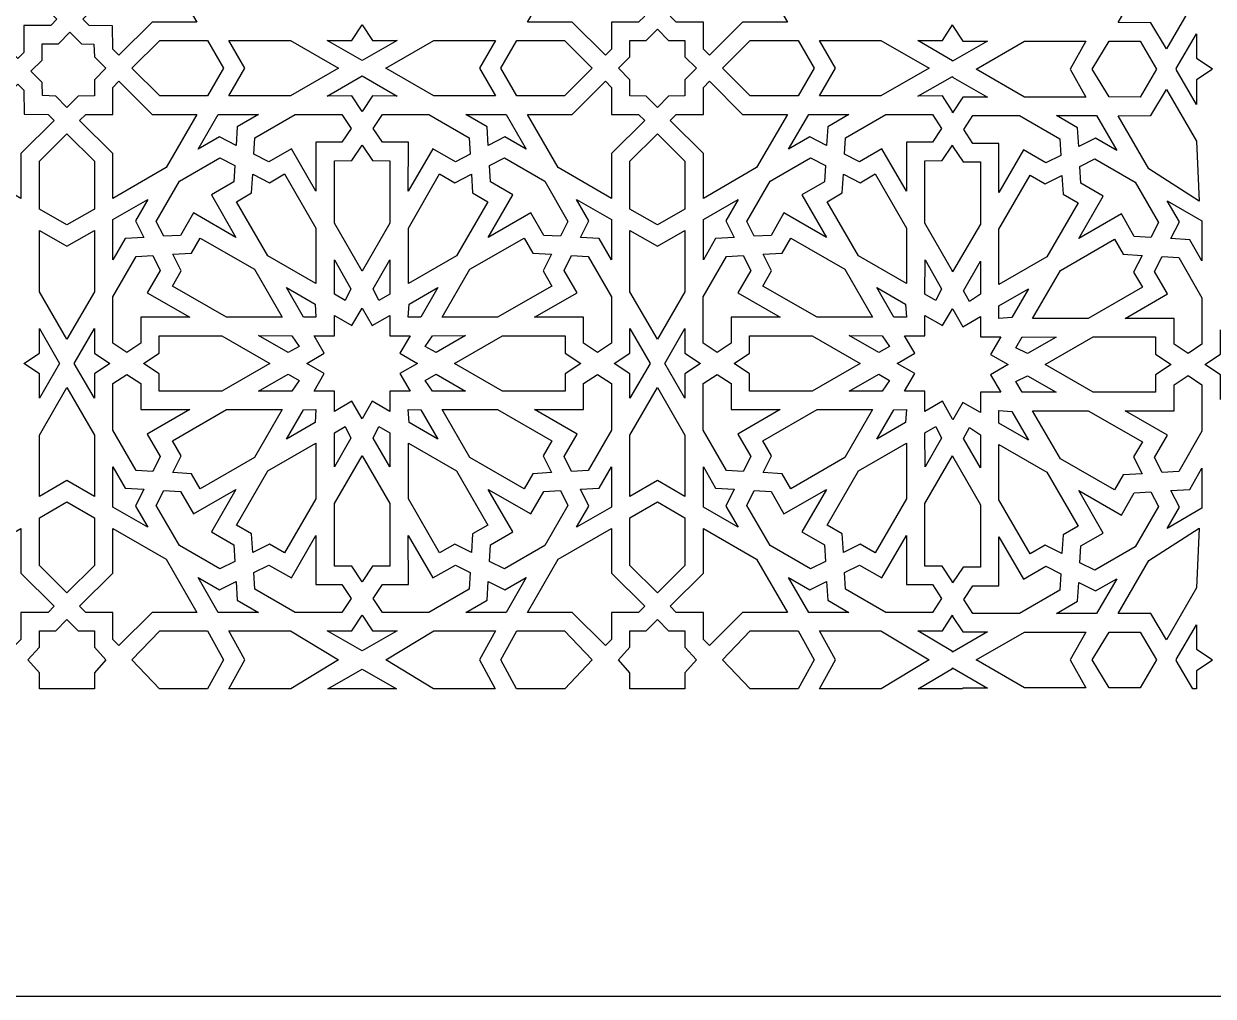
# Model space of a CAD drawing. Extents: x -1022 to 2754, y -1022 to 1022.
# Drawn here: x -678.2 to -213.6, y -1022.5 to -642.8 of the extents above; entities that cross this region are included whole.
import ezdxf

# ---------------------------------------------------------------- set-up
doc = ezdxf.new("R2010")
doc.units = 0
doc.layers.add('LAYER_1', color=18, linetype='CONTINUOUS')

msp = doc.modelspace()

# ---------------------------------------------------------------- linework, layer by layer
at = {"layer": 'LAYER_1'}
for points in [[(-1022.5, -1022.5), (1022.5, -1022.5), (1022.5, 1022.5), (-1022.5, 1022.5)], [(-678.18, -628.06), (-665.24, -641.02), (-667.62, -643.39), (-678.18, -643.39), (-678.18, -653.97), (-680.55, -656.38), (-693.49, -643.39), (-710.98, -643.39), (-698.96, -622.58), (-678.18, -610.58)], [(-622.18, -622.18), (-610.58, -642.12), (-628.06, -642.12), (-641.02, -655.06), (-643.39, -652.69), (-643.58, -643.58), (-652.69, -643.39), (-655.06, -641.02), (-642.12, -628.06), (-642.12, -610.58)], [(-448.66, -626.82), (-435.67, -639.75), (-438.08, -642.12), (-448.66, -642.12), (-448.66, -652.69), (-451.03, -655.06), (-463.99, -642.12), (-481.48, -642.12), (-469.47, -621.34), (-448.66, -609.33)], [(-391.95, -621.34), (-379.94, -642.12), (-397.43, -642.12), (-410.39, -655.06), (-412.76, -652.69), (-412.76, -642.12), (-423.34, -642.12), (-425.75, -639.75), (-412.76, -626.82), (-412.76, -609.33)], [(-220.19, -632.32), (-231.94, -652.59), (-238.05, -642.35), (-250.8, -642.3), (-238.82, -621.57), (-219.11, -608.98)], [(-542.01, -649.33), (-532.41, -649.31), (-546.03, -657.16), (-559.64, -649.31), (-550.05, -649.33), (-546.04, -643.22), (-546.03, -643.23), (-546.01, -643.22)], [(-426.35, -649.28), (-419.98, -649.33), (-419.98, -655.66), (-415.49, -660.15), (-419.98, -664.64), (-419.98, -670.97), (-426.35, -671.03), (-430.71, -675.46), (-435.07, -671.03), (-441.44, -670.97), (-441.44, -664.64), (-445.93, -660.15), (-441.44, -655.66), (-441.44, -649.33), (-435.07, -649.28), (-430.71, -644.84)], [(-315.41, -643.34), (-315.41, -643.44), (-311.37, -649.55), (-301.79, -649.54), (-315.4, -657.39), (-315.4, -657.27), (-329.01, -649.31), (-319.41, -649.33), (-315.41, -643.22)], [(-655.66, -650.62), (-650.79, -650.79), (-650.62, -655.66), (-646.12, -660.15), (-650.62, -664.64), (-650.62, -670.97), (-656.98, -671.03), (-661.34, -675.46), (-665.71, -671.03), (-670.82, -670.82), (-671.03, -665.71), (-675.46, -661.34), (-671.03, -656.98), (-670.97, -650.62), (-664.64, -650.62), (-660.15, -646.12)], [(-600.15, -660.15), (-606.43, -670.97), (-625.08, -670.97), (-635.92, -660.15), (-625.08, -649.33), (-606.43, -649.33)], [(-555.26, -660.15), (-574.05, -670.97), (-598.09, -670.97), (-591.82, -660.15), (-598.09, -649.33), (-574.05, -649.33)], [(-500.23, -660.15), (-493.96, -670.97), (-518, -670.97), (-536.79, -660.15), (-518, -649.33), (-493.96, -649.33)], [(-456.13, -660.15), (-466.97, -670.97), (-485.63, -670.97), (-491.9, -660.15), (-485.63, -649.33), (-466.97, -649.33)], [(-369.52, -660.15), (-375.79, -670.97), (-394.45, -670.97), (-405.29, -660.15), (-394.45, -649.33), (-375.79, -649.33)], [(-324.63, -660.15), (-343.42, -670.97), (-367.46, -670.97), (-361.19, -660.15), (-367.46, -649.33), (-343.42, -649.33)], [(-269.54, -660.49), (-263.33, -671.41), (-287.38, -671.41), (-306.16, -660.49), (-287.38, -649.56), (-263.33, -649.56)], [(-235.77, -660.49), (-242.14, -671.38), (-254.31, -671.34), (-260.97, -660.49), (-254.31, -649.63), (-242.14, -649.59)], [(-220.19, -656.27), (-214.07, -660.27), (-214.14, -660.49), (-214.07, -660.7), (-220.19, -664.7), (-220.17, -674.28), (-228.04, -660.69), (-228.02, -660.49), (-228.04, -660.28), (-220.17, -646.69)], [(-532.41, -671), (-542.01, -670.98), (-546.01, -677.08), (-546.03, -677.07), (-546.04, -677.08), (-550.05, -670.98), (-559.64, -671), (-546.03, -663.14)], [(-315.4, -663.59), (-301.79, -671.43), (-311.37, -671.42), (-315.41, -677.53), (-315.41, -677.3), (-315.41, -677.08), (-319.41, -670.98), (-329.01, -671), (-315.4, -663.37)], [(-678.18, -668.71), (-678.02, -678.02), (-668.71, -678.18), (-666.3, -680.55), (-679.29, -693.49), (-679.29, -710.98), (-699.34, -699.34), (-710.98, -679.29), (-693.49, -679.29), (-680.55, -666.3)], [(-628.06, -678.18), (-610.58, -678.18), (-622.58, -698.96), (-643.39, -710.98), (-643.39, -693.49), (-656.38, -680.55), (-653.97, -678.18), (-643.39, -678.18), (-643.39, -667.62), (-641.02, -665.24)], [(-448.66, -667.62), (-448.66, -678.18), (-438.08, -678.18), (-435.67, -680.55), (-448.66, -693.49), (-448.66, -710.98), (-469.47, -698.96), (-481.48, -678.18), (-463.99, -678.18), (-451.03, -665.24)], [(-397.43, -678.18), (-379.94, -678.18), (-391.95, -698.96), (-412.76, -710.98), (-412.76, -693.49), (-425.75, -680.55), (-423.34, -678.18), (-412.76, -678.18), (-412.76, -667.62), (-410.39, -665.24)], [(-220.19, -688.65), (-219.11, -711.99), (-238.82, -699.4), (-250.8, -678.67), (-238.05, -678.62), (-231.94, -668.38)], [(-594.83, -682.96), (-595.27, -690.26), (-601.8, -686.97), (-610.1, -691.78), (-602.24, -678.18), (-586.53, -678.18)], [(-550.37, -683.61), (-553.94, -689.04), (-564.07, -689.04), (-564.06, -708.18), (-573.65, -691.62), (-582.43, -696.68), (-588.27, -693.75), (-587.88, -687.26), (-572.14, -678.18), (-553.96, -678.18)], [(-519.92, -678.18), (-504.17, -687.26), (-503.78, -693.75), (-509.62, -696.68), (-518.4, -691.62), (-527.99, -708.18), (-527.98, -689.04), (-538.11, -689.04), (-541.69, -683.61), (-538.1, -678.18)], [(-481.95, -691.78), (-490.25, -686.97), (-496.78, -690.26), (-497.22, -682.96), (-505.52, -678.18), (-489.81, -678.18)], [(-364.2, -682.96), (-364.64, -690.26), (-371.17, -686.97), (-379.47, -691.78), (-371.61, -678.18), (-355.9, -678.18)], [(-319.73, -683.61), (-323.31, -689.04), (-333.44, -689.04), (-333.43, -708.18), (-343.02, -691.62), (-351.8, -696.68), (-357.64, -693.75), (-357.25, -687.26), (-341.5, -678.18), (-323.32, -678.18)], [(-289.32, -678.62), (-273.58, -687.69), (-273.19, -694.19), (-279, -697.1), (-287.78, -692.04), (-297.35, -708.63), (-297.37, -689.5), (-307.5, -689.5), (-311.09, -684.05), (-307.5, -678.62)], [(-251.32, -692.21), (-259.62, -687.42), (-266.17, -690.69), (-266.58, -683.41), (-274.9, -678.63), (-259.18, -678.63)], [(-650.62, -696.49), (-650.62, -715.12), (-661.34, -721.3), (-672.07, -715.12), (-672.07, -696.49), (-661.34, -685.75)], [(-419.98, -696.49), (-419.98, -715.12), (-430.71, -721.3), (-441.44, -715.12), (-441.44, -696.49), (-430.71, -685.75)], [(-541.98, -696.23), (-535.18, -696.24), (-535.17, -720.64), (-546, -739.38), (-546.03, -739.36), (-546.05, -739.38), (-556.88, -720.64), (-556.87, -696.24), (-550.08, -696.23), (-546.03, -690.14), (-546.03, -690.14), (-546.02, -690.14)], [(-315.4, -690.36), (-315.4, -690.58), (-311.35, -696.69), (-304.56, -696.68), (-304.57, -721.08), (-315.4, -739.58), (-315.41, -739.38), (-326.25, -720.64), (-326.24, -696.24), (-319.44, -696.23), (-315.4, -690.14)], [(-595.75, -698.07), (-596.13, -704.56), (-604.9, -709.62), (-595.31, -726.19), (-611.91, -716.64), (-616.97, -725.4), (-623.5, -725.78), (-626.41, -719.96), (-617.32, -704.24), (-601.58, -695.16)], [(-474.73, -704.24), (-465.64, -719.96), (-468.55, -725.78), (-475.08, -725.4), (-480.15, -716.64), (-496.75, -726.19), (-487.15, -709.62), (-495.92, -704.56), (-496.3, -698.07), (-490.47, -695.16)], [(-365.12, -698.07), (-365.5, -704.56), (-374.27, -709.62), (-364.67, -726.19), (-381.27, -716.64), (-386.34, -725.4), (-392.87, -725.78), (-395.78, -719.96), (-386.69, -704.24), (-370.95, -695.16)], [(-244.13, -704.66), (-235.04, -720.38), (-237.95, -726.2), (-244.45, -725.82), (-249.51, -717.06), (-266.11, -726.64), (-256.55, -710.07), (-265.32, -705.01), (-265.7, -698.49), (-259.87, -695.58)], [(-564.07, -722.56), (-564.08, -744.21), (-582.85, -733.4), (-595.06, -712.26), (-589.18, -708.86), (-588.73, -701.56), (-582.17, -704.83), (-576.29, -701.43)], [(-509.88, -704.83), (-503.33, -701.56), (-502.87, -708.86), (-496.99, -712.26), (-509.2, -733.4), (-527.97, -744.21), (-527.98, -722.56), (-515.77, -701.43)], [(-333.44, -722.56), (-333.45, -744.21), (-352.22, -733.4), (-364.43, -712.26), (-358.55, -708.86), (-358.09, -701.56), (-351.54, -704.83), (-345.65, -701.43)], [(-279.26, -705.26), (-272.7, -702), (-272.26, -709.31), (-266.37, -712.7), (-278.59, -733.82), (-297.37, -744.64), (-297.37, -723.01), (-285.15, -701.88)], [(-634.59, -719.7), (-631.31, -726.25), (-638.61, -726.66), (-643.39, -734.97), (-643.4, -719.27), (-629.79, -711.42)], [(-448.65, -719.27), (-448.66, -734.97), (-453.44, -726.66), (-460.74, -726.25), (-457.47, -719.7), (-462.26, -711.42)], [(-403.95, -719.7), (-400.68, -726.25), (-407.98, -726.66), (-412.76, -734.97), (-412.76, -719.27), (-399.16, -711.42)], [(-218.03, -719.72), (-218.03, -735.41), (-222.81, -727.12), (-230.13, -726.68), (-226.83, -720.16), (-231.65, -711.87)], [(-650.62, -747.41), (-661.34, -766), (-672.07, -747.41), (-672.07, -723.44), (-661.34, -729.62), (-650.62, -723.44)], [(-419.98, -747.41), (-430.71, -766), (-441.44, -747.41), (-441.44, -723.44), (-430.71, -729.62), (-419.98, -723.44)], [(-588.12, -738.65), (-577.28, -757.41), (-598.95, -757.41), (-620.11, -745.2), (-616.72, -739.31), (-619.98, -732.77), (-612.67, -732.33), (-609.28, -726.44)], [(-479.39, -732.33), (-472.07, -732.77), (-475.33, -739.31), (-471.94, -745.2), (-493.1, -757.41), (-514.77, -757.41), (-503.94, -738.65), (-482.78, -726.44)], [(-357.48, -738.65), (-346.65, -757.41), (-368.32, -757.41), (-389.48, -745.2), (-386.09, -739.31), (-389.35, -732.77), (-382.03, -732.33), (-378.64, -726.44)], [(-248.75, -732.76), (-241.44, -733.21), (-244.72, -739.76), (-241.31, -745.64), (-262.48, -757.83), (-284.16, -757.82), (-273.33, -739.08), (-252.16, -726.89)], [(-624.89, -739.06), (-629.96, -747.82), (-613.35, -757.38), (-632.51, -757.4), (-632.51, -767.52), (-637.97, -771.1), (-643.41, -767.52), (-643.41, -749.37), (-634.32, -733.65), (-627.81, -733.26)], [(-457.74, -733.65), (-448.65, -749.37), (-448.64, -767.52), (-454.08, -771.1), (-459.54, -767.52), (-459.55, -757.4), (-478.7, -757.38), (-462.09, -747.82), (-467.16, -739.06), (-464.24, -733.26)], [(-394.26, -739.06), (-399.33, -747.82), (-382.72, -757.38), (-401.87, -757.4), (-401.88, -767.52), (-407.34, -771.1), (-412.78, -767.52), (-412.77, -749.37), (-403.68, -733.65), (-397.18, -733.26)], [(-227.12, -734.06), (-218.03, -749.78), (-218.03, -767.93), (-223.47, -771.52), (-228.9, -767.95), (-228.9, -757.83), (-248.08, -757.84), (-231.49, -748.26), (-236.56, -739.5), (-233.62, -733.67)], [(-550.4, -746.23), (-552.6, -750.78), (-556.83, -748.32), (-556.8, -735.01)], [(-535.22, -748.32), (-539.45, -750.78), (-541.66, -746.23), (-535.25, -735.01)], [(-319.76, -746.23), (-321.97, -750.78), (-326.2, -748.32), (-326.17, -735.01)], [(-304.57, -748.4), (-308.76, -751.24), (-311.19, -747), (-304.5, -735.49)], [(-564.42, -752.32), (-564.05, -757.36), (-568.95, -757.34), (-575.58, -745.8)], [(-523.1, -757.34), (-528, -757.36), (-527.63, -752.32), (-516.47, -745.8)], [(-333.79, -752.32), (-333.42, -757.36), (-338.31, -757.34), (-344.95, -745.8)], [(-292.28, -757.48), (-297.33, -757.85), (-297.31, -752.96), (-285.75, -746.34)], [(-542.05, -760.63), (-535.2, -756.68), (-535.2, -764.58), (-527.25, -764.58), (-531.24, -771.45), (-524.37, -775.4), (-524.37, -775.4), (-524.37, -775.41), (-531.24, -779.36), (-527.25, -786.22), (-535.2, -786.22), (-535.2, -794.13), (-542.05, -790.18), (-546.03, -797), (-550.01, -790.18), (-556.85, -794.13), (-556.85, -786.22), (-564.8, -786.22), (-560.81, -779.36), (-567.68, -775.41), (-567.68, -775.4), (-567.68, -775.4), (-560.81, -771.45), (-564.8, -764.58), (-556.85, -764.58), (-556.85, -756.68), (-550.01, -760.63), (-546.03, -753.8)], [(-315.38, -754.21), (-311.42, -761.08), (-304.55, -757.12), (-304.55, -765.03), (-296.63, -765.03), (-300.59, -771.89), (-293.75, -775.85), (-300.59, -779.81), (-296.63, -786.67), (-304.55, -786.67), (-304.55, -794.58), (-311.42, -790.62), (-315.38, -797.49), (-315.4, -797.23), (-319.37, -790.18), (-326.22, -794.13), (-326.22, -786.22), (-334.17, -786.22), (-330.18, -779.36), (-337.05, -775.41), (-337.05, -775.4), (-337.05, -775.4), (-330.18, -771.45), (-334.17, -764.58), (-326.22, -764.58), (-326.22, -756.68), (-319.37, -760.63), (-315.4, -754.03)], [(-664.22, -775.4), (-672.08, -788.99), (-672.07, -779.43), (-678.16, -775.4), (-672.07, -771.38), (-672.08, -761.81)], [(-650.61, -771.38), (-644.52, -775.4), (-650.61, -779.43), (-650.6, -788.99), (-658.46, -775.4), (-650.6, -761.81)], [(-433.59, -775.4), (-441.45, -788.99), (-441.44, -779.43), (-447.53, -775.4), (-441.44, -771.38), (-441.45, -761.81)], [(-419.98, -771.38), (-413.89, -775.4), (-419.98, -779.43), (-419.97, -788.99), (-427.83, -775.4), (-419.97, -761.81)], [(-600.88, -764.58), (-582.14, -775.4), (-600.88, -786.22), (-625.32, -786.23), (-625.31, -779.44), (-631.42, -775.4), (-625.31, -771.36), (-625.32, -764.58)], [(-573.52, -764.59), (-570.67, -768.77), (-574.92, -771.2), (-586.45, -764.52)], [(-517.13, -771.2), (-521.38, -768.77), (-518.54, -764.59), (-505.6, -764.52)], [(-466.74, -771.36), (-460.63, -775.4), (-466.74, -779.44), (-466.73, -786.23), (-491.17, -786.22), (-509.91, -775.4), (-491.17, -764.58), (-466.73, -764.58)], [(-370.25, -764.58), (-351.51, -775.4), (-370.25, -786.22), (-394.69, -786.23), (-394.68, -779.44), (-400.79, -775.4), (-394.68, -771.36), (-394.69, -764.58)], [(-342.88, -764.59), (-340.04, -768.77), (-344.29, -771.2), (-355.82, -764.52)], [(-274.94, -765.09), (-286.18, -771.49), (-290.74, -769.28), (-288.27, -765.06)], [(-236.12, -765.02), (-236.11, -771.81), (-230, -775.85), (-236.11, -779.89), (-236.12, -786.68), (-260.56, -786.69), (-279.32, -775.87), (-279.29, -775.85), (-279.32, -775.83), (-260.56, -765.01)], [(-202.97, -775.85), (-210.83, -789.44), (-210.81, -779.86), (-216.93, -775.86), (-216.91, -775.85), (-216.93, -775.83), (-210.81, -771.84), (-210.83, -762.26)], [(-632.51, -783.29), (-632.51, -793.41), (-613.35, -793.42), (-629.96, -802.98), (-624.89, -811.75), (-627.81, -817.55), (-634.32, -817.16), (-643.41, -801.44), (-643.41, -783.29), (-637.97, -779.7)], [(-570.67, -782.04), (-573.52, -786.22), (-586.45, -786.29), (-574.92, -779.61)], [(-505.6, -786.29), (-518.54, -786.22), (-521.38, -782.04), (-517.13, -779.61)], [(-448.64, -783.29), (-448.65, -801.44), (-457.74, -817.16), (-464.24, -817.55), (-467.16, -811.75), (-462.09, -802.98), (-478.7, -793.42), (-459.55, -793.41), (-459.54, -783.29), (-454.08, -779.7)], [(-401.88, -783.29), (-401.87, -793.41), (-382.72, -793.42), (-399.33, -802.98), (-394.26, -811.75), (-397.18, -817.55), (-403.68, -817.16), (-412.77, -801.44), (-412.78, -783.29), (-407.34, -779.7)], [(-340.04, -782.04), (-342.88, -786.22), (-355.82, -786.29), (-344.29, -779.61)], [(-274.94, -786.6), (-288.27, -786.64), (-290.74, -782.41), (-286.18, -780.21)], [(-218.03, -783.77), (-218.03, -801.92), (-227.12, -817.64), (-233.62, -818.03), (-236.56, -812.2), (-231.49, -803.43), (-248.08, -793.86), (-228.9, -793.87), (-228.9, -783.75), (-223.47, -780.18)], [(-650.62, -803.4), (-650.62, -827.37), (-661.34, -821.18), (-672.07, -827.37), (-672.07, -803.4), (-661.34, -784.81)], [(-419.98, -803.4), (-419.98, -827.37), (-430.71, -821.18), (-441.44, -827.37), (-441.44, -803.4), (-430.71, -784.81)], [(-588.12, -812.16), (-609.28, -824.36), (-612.67, -818.48), (-619.98, -818.04), (-616.72, -811.49), (-620.11, -805.61), (-598.95, -793.4), (-577.28, -793.4)], [(-564.42, -798.49), (-575.58, -805.01), (-568.95, -793.47), (-564.05, -793.45)], [(-523.1, -793.47), (-516.47, -805.01), (-527.63, -798.49), (-528, -793.45)], [(-471.94, -805.61), (-475.33, -811.49), (-472.07, -818.04), (-479.39, -818.48), (-482.78, -824.36), (-503.94, -812.16), (-514.77, -793.4), (-493.1, -793.4)], [(-357.48, -812.16), (-378.64, -824.36), (-382.03, -818.48), (-389.35, -818.04), (-386.09, -811.49), (-389.48, -805.61), (-368.32, -793.4), (-346.65, -793.4)], [(-333.79, -798.49), (-344.95, -805.01), (-338.31, -793.47), (-333.42, -793.45)], [(-292.28, -794.21), (-285.75, -805.36), (-297.31, -798.73), (-297.33, -793.85)], [(-241.31, -806.06), (-244.72, -811.94), (-241.44, -818.48), (-248.75, -818.94), (-252.16, -824.81), (-273.33, -812.61), (-284.16, -793.88), (-262.48, -793.87)], [(-550.4, -804.58), (-556.8, -815.8), (-556.83, -802.49), (-552.6, -800.03)], [(-535.22, -802.49), (-535.25, -815.8), (-541.66, -804.58), (-539.45, -800.03)], [(-319.76, -804.58), (-326.17, -815.8), (-326.2, -802.49), (-321.97, -800.03)], [(-304.57, -803.3), (-304.5, -816.21), (-311.19, -804.7), (-308.76, -800.46)], [(-564.07, -828.24), (-576.29, -849.38), (-582.17, -845.98), (-588.73, -849.25), (-589.18, -841.95), (-595.06, -838.55), (-582.85, -817.41), (-564.08, -806.59)], [(-509.2, -817.41), (-496.99, -838.55), (-502.87, -841.95), (-503.33, -849.25), (-509.88, -845.98), (-515.77, -849.38), (-527.98, -828.24), (-527.97, -806.59)], [(-333.44, -828.24), (-345.65, -849.38), (-351.54, -845.98), (-358.09, -849.25), (-358.55, -841.95), (-364.43, -838.55), (-352.22, -817.41), (-333.45, -806.59)], [(-278.59, -817.87), (-266.37, -839), (-272.26, -842.39), (-272.7, -849.69), (-279.26, -846.44), (-285.15, -849.82), (-297.37, -828.69), (-297.37, -807.06)], [(-535.17, -830.16), (-535.18, -854.57), (-541.98, -854.58), (-546.02, -860.67), (-546.03, -860.67), (-546.03, -860.67), (-550.08, -854.58), (-556.87, -854.57), (-556.88, -830.16), (-546.05, -811.43), (-546.03, -811.45), (-546, -811.43)], [(-315.4, -811.67), (-304.57, -830.62), (-304.56, -855.02), (-311.35, -855.01), (-315.4, -861.12), (-315.4, -860.89), (-315.4, -860.67), (-319.44, -854.58), (-326.24, -854.57), (-326.25, -830.16), (-315.41, -811.43)], [(-638.61, -824.14), (-631.31, -824.55), (-634.59, -831.1), (-629.79, -839.38), (-643.4, -831.54), (-643.39, -815.84)], [(-448.65, -831.54), (-462.26, -839.38), (-457.47, -831.1), (-460.74, -824.55), (-453.44, -824.14), (-448.66, -815.84)], [(-407.98, -824.14), (-400.68, -824.55), (-403.95, -831.1), (-399.16, -839.38), (-412.76, -831.54), (-412.76, -815.84)], [(-218.03, -831.98), (-231.65, -839.83), (-226.83, -831.54), (-230.13, -825.02), (-222.81, -824.58), (-218.03, -816.29)], [(-604.9, -841.19), (-596.13, -846.25), (-595.75, -852.73), (-601.58, -855.64), (-617.32, -846.57), (-626.41, -830.85), (-623.5, -825.03), (-616.97, -825.41), (-611.91, -834.17), (-595.31, -824.62)], [(-480.15, -834.17), (-475.08, -825.41), (-468.55, -825.03), (-465.64, -830.85), (-474.73, -846.57), (-490.47, -855.64), (-496.3, -852.73), (-495.92, -846.25), (-487.15, -841.19), (-496.75, -824.62)], [(-374.27, -841.19), (-365.5, -846.25), (-365.12, -852.73), (-370.95, -855.64), (-386.69, -846.57), (-395.78, -830.85), (-392.87, -825.03), (-386.34, -825.41), (-381.27, -834.17), (-364.67, -824.62)], [(-249.51, -834.64), (-244.45, -825.88), (-237.95, -825.5), (-235.04, -831.32), (-244.13, -847.04), (-259.87, -856.12), (-265.7, -853.21), (-265.32, -846.69), (-256.55, -841.63), (-266.11, -825.05)], [(-650.62, -835.69), (-650.62, -854.31), (-661.34, -865.05), (-672.07, -854.31), (-672.07, -835.69), (-661.34, -829.5)], [(-419.98, -835.69), (-419.98, -854.31), (-430.71, -865.05), (-441.44, -854.31), (-441.44, -835.69), (-430.71, -829.5)], [(-679.29, -857.32), (-666.3, -870.25), (-668.71, -872.63), (-679.29, -872.63), (-679.29, -883.19), (-681.67, -885.56), (-694.62, -872.63), (-712.11, -872.63), (-700.1, -851.85), (-679.29, -839.83)], [(-622.58, -851.85), (-610.58, -872.63), (-628.06, -872.63), (-641.02, -885.56), (-643.39, -883.19), (-643.39, -872.63), (-653.97, -872.63), (-656.38, -870.25), (-643.39, -857.32), (-643.39, -839.83)], [(-448.66, -857.32), (-435.67, -870.25), (-438.08, -872.63), (-448.66, -872.63), (-448.66, -883.19), (-451.03, -885.56), (-463.99, -872.63), (-481.48, -872.63), (-469.47, -851.85), (-448.66, -839.83)], [(-391.95, -851.85), (-379.94, -872.63), (-397.43, -872.63), (-410.39, -885.56), (-412.76, -883.19), (-412.76, -872.63), (-423.34, -872.63), (-425.75, -870.25), (-412.76, -857.32), (-412.76, -839.83)], [(-220.19, -863.05), (-231.94, -883.32), (-238.05, -873.07), (-250.8, -873.02), (-238.82, -852.3), (-219.11, -839.71)], [(-564.07, -861.77), (-553.94, -861.77), (-550.37, -867.2), (-553.96, -872.63), (-572.14, -872.62), (-587.88, -863.55), (-588.27, -857.06), (-582.43, -854.13), (-573.65, -859.18), (-564.06, -842.62)], [(-518.4, -859.18), (-509.62, -854.13), (-503.78, -857.06), (-504.17, -863.55), (-519.92, -872.62), (-538.1, -872.63), (-541.69, -867.2), (-538.11, -861.77), (-527.98, -861.77), (-527.99, -842.62)], [(-333.44, -861.77), (-323.31, -861.77), (-319.73, -867.2), (-323.32, -872.63), (-341.5, -872.62), (-357.25, -863.55), (-357.64, -857.06), (-351.8, -854.13), (-343.02, -859.18), (-333.43, -842.62)], [(-287.78, -859.65), (-279, -854.6), (-273.19, -857.51), (-273.58, -864), (-289.32, -873.08), (-307.5, -873.08), (-311.09, -867.65), (-307.5, -862.2), (-297.37, -862.2), (-297.35, -843.07)], [(-601.8, -863.83), (-595.27, -860.55), (-594.83, -867.85), (-586.53, -872.63), (-602.24, -872.63), (-610.1, -859.03)], [(-489.81, -872.63), (-505.52, -872.63), (-497.22, -867.85), (-496.78, -860.55), (-490.25, -863.83), (-481.95, -859.03)], [(-371.17, -863.83), (-364.64, -860.55), (-364.2, -867.85), (-355.9, -872.63), (-371.61, -872.63), (-379.47, -859.03)], [(-259.18, -873.07), (-274.9, -873.07), (-266.58, -868.29), (-266.17, -861), (-259.62, -864.27), (-251.32, -859.49)], [(-656.98, -879.78), (-650.62, -879.84), (-650.62, -886.16), (-646.12, -891.21), (-650.62, -896.26), (-650.62, -902.5), (-672.07, -902.5), (-672.07, -896.26), (-676.57, -891.21), (-672.07, -886.16), (-672.07, -879.84), (-665.71, -879.78), (-661.34, -875.35)], [(-542.01, -879.83), (-532.41, -879.81), (-546.03, -887.67), (-559.64, -879.81), (-550.05, -879.83), (-546.04, -873.72), (-546.03, -873.73), (-546.01, -873.72)], [(-426.35, -879.78), (-419.98, -879.84), (-419.98, -886.16), (-415.49, -891.21), (-419.98, -896.26), (-419.98, -902.5), (-441.44, -902.5), (-441.44, -896.26), (-445.93, -891.21), (-441.44, -886.16), (-441.44, -879.84), (-435.07, -879.78), (-430.71, -875.35)], [(-315.41, -873.95), (-315.41, -874.17), (-311.37, -880.28), (-301.79, -880.27), (-315.4, -888.11), (-315.4, -887.89), (-329.01, -879.81), (-319.41, -879.83), (-315.41, -873.72)], [(-220.19, -887), (-214.07, -891), (-214.14, -891.21), (-214.07, -891.43), (-220.19, -895.43), (-220.17, -902.5), (-221.62, -902.5), (-228.04, -891.42), (-228.02, -891.21), (-228.04, -891.01), (-220.17, -877.42)], [(-600.15, -891.21), (-606.38, -902.5), (-625.17, -902.5), (-635.92, -891.21), (-625.08, -879.84), (-606.43, -879.84)], [(-555.26, -891.21), (-573.9, -902.5), (-598.04, -902.5), (-591.82, -891.21), (-598.09, -879.84), (-574.05, -879.84)], [(-500.23, -891.21), (-494.01, -902.5), (-518.15, -902.5), (-536.79, -891.21), (-518, -879.84), (-493.96, -879.84)], [(-456.13, -891.21), (-466.88, -902.5), (-485.68, -902.5), (-491.9, -891.21), (-485.63, -879.84), (-466.97, -879.84)], [(-369.52, -891.21), (-375.74, -902.5), (-394.54, -902.5), (-405.29, -891.21), (-394.45, -879.84), (-375.79, -879.84)], [(-324.63, -891.21), (-343.27, -902.5), (-367.41, -902.5), (-361.19, -891.21), (-367.46, -879.84), (-343.42, -879.84)], [(-269.54, -891.21), (-263.33, -902.14), (-287.38, -902.14), (-306.16, -891.21), (-287.38, -880.29), (-263.33, -880.29)], [(-235.77, -891.21), (-242.14, -902.11), (-254.31, -902.07), (-260.97, -891.21), (-254.31, -880.35), (-242.14, -880.32)], [(-532.61, -902.5), (-559.44, -902.5), (-546.03, -894.76)], [(-301.79, -902.16), (-311.37, -902.15), (-311.6, -902.5), (-328.81, -902.5), (-315.4, -894.54), (-315.4, -894.31)]]:
    msp.add_lwpolyline(points, close=True, dxfattribs=at)

doc.saveas('drawing.dxf')
